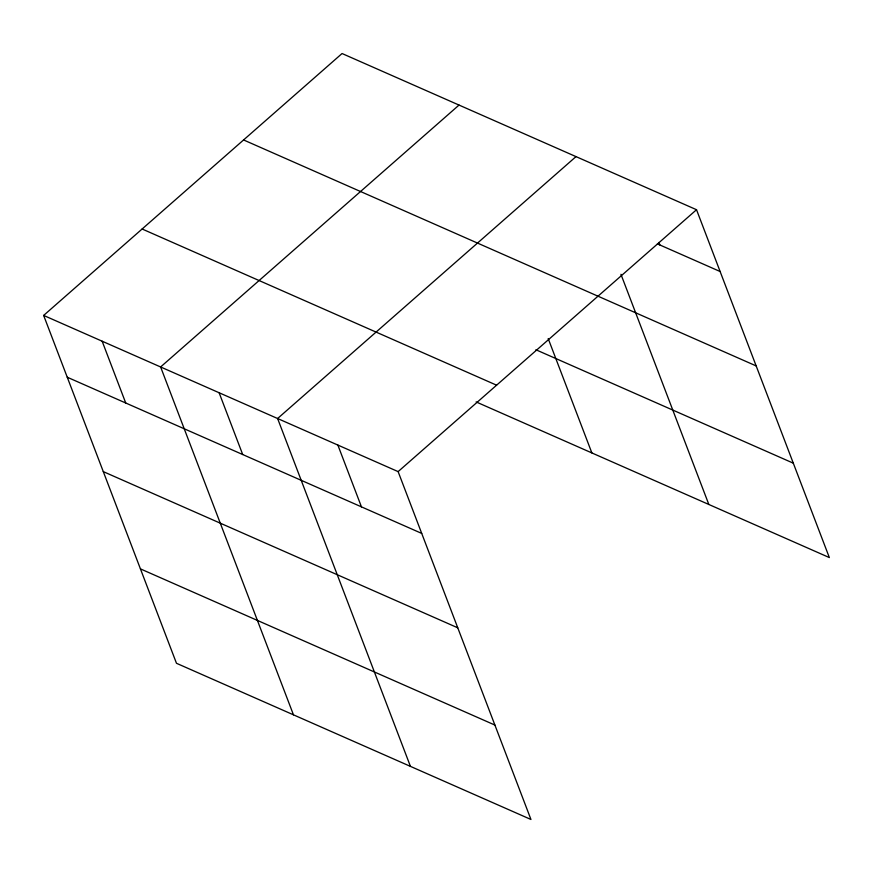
<?xml version="1.0" encoding="UTF-8"?>
<svg xmlns="http://www.w3.org/2000/svg" width="873" height="873" viewBox="0 0 873 873"><rect width="100%" height="100%" fill="white"/><g stroke="black" fill="none" stroke-linecap="round" stroke-linejoin="round"><path stroke-width="1.31" d="M43.65 315.426L398.121 471.616L530.948 819.474L176.477 663.284L43.65 315.426L342.052 53.526L696.523 209.716L829.35 557.574L476.123 401.929M459.023 105.076L160.621 366.966L293.459 714.823M575.994 156.616L277.603 418.516L410.43 766.363M398.121 471.616L696.523 209.716M657.402 243.883L720.116 271.514M243.578 139.953L756.16 365.918M535.902 349.757L793.306 463.17M142.124 228.999L496.595 385.189M67.243 377.223L421.714 533.414M103.298 471.627L457.768 627.818M140.433 568.88L494.904 725.07M658.897 242.443L659.857 244.964M620.943 274.308L708.832 504.463M548.189 338.571L591.861 452.923M337.862 445.066L361.455 506.864M219.112 392.741L242.705 454.538M102.141 341.201L125.734 402.999"/></g></svg>
